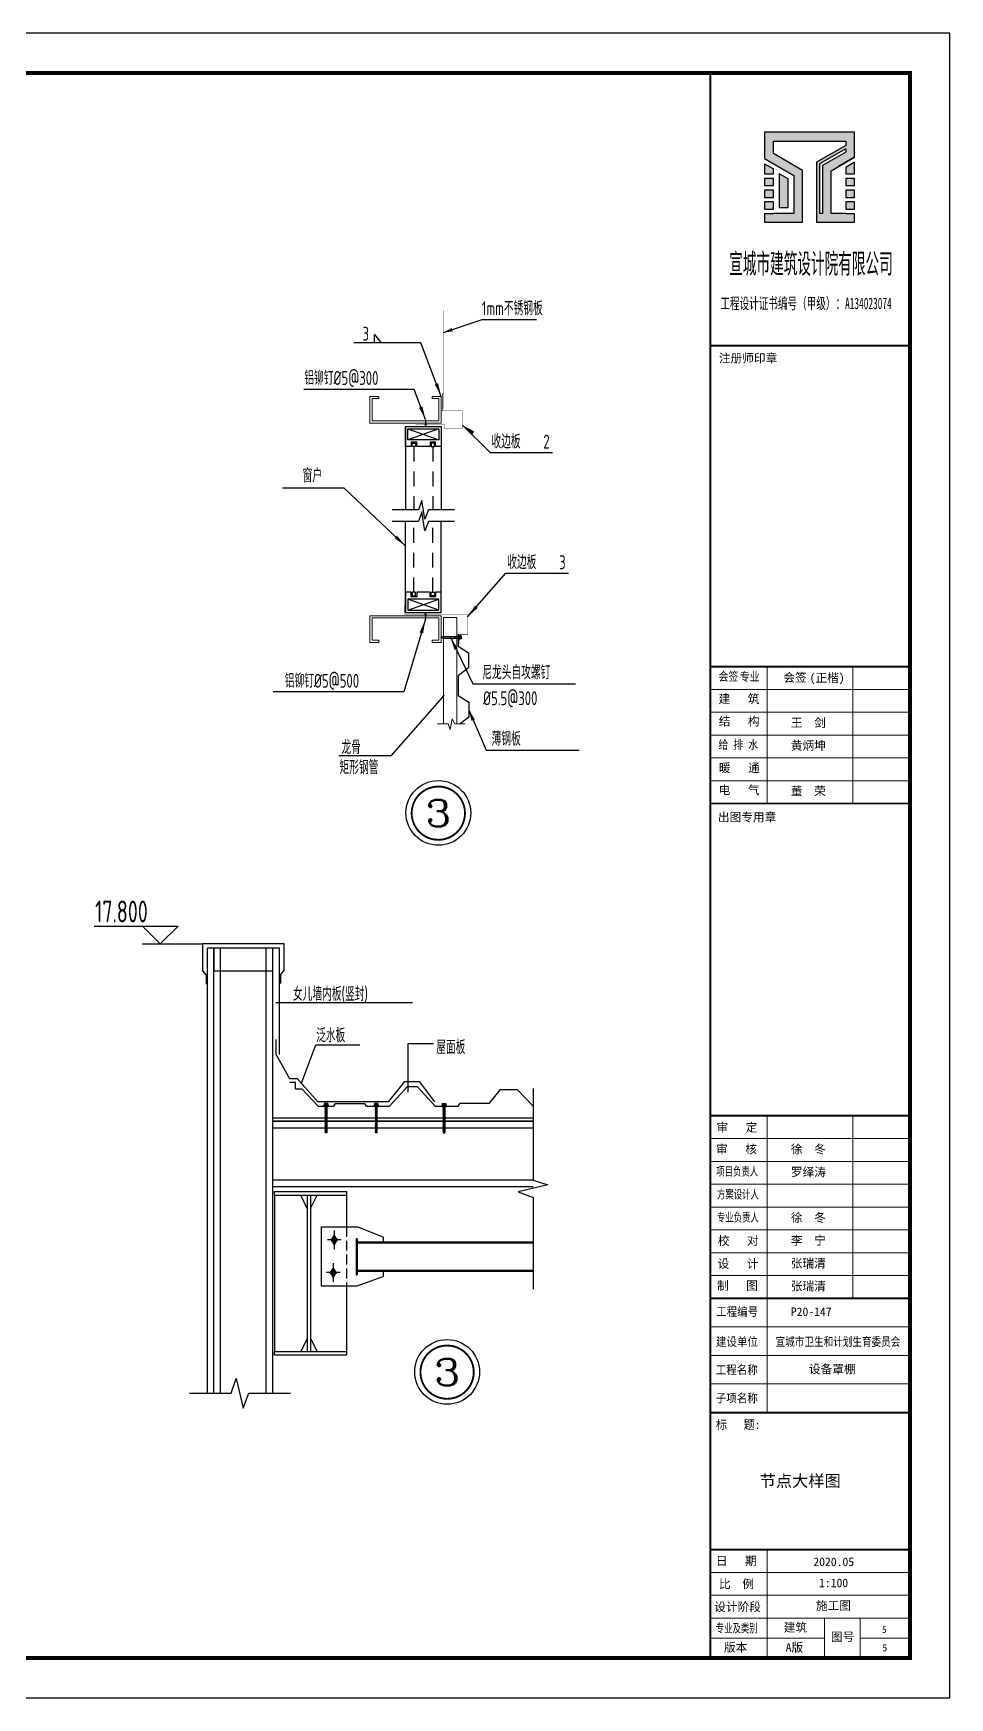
# Model space of a CAD drawing. Extents: x 670693 to 730093, y 227832 to 493926.
# Drawn here: x 706983 to 730093, y 227832 to 269832 of the extents above; entities that cross this region are included whole.
import ezdxf
from ezdxf.enums import TextEntityAlignment as Align

# ---------------------------------------------------------------- set-up
doc = ezdxf.new("R2010")
doc.units = 0
doc.header["$LTSCALE"] = 1000
doc.linetypes.add('DASH', pattern=[0.35, 0.25, -0.1])
doc.linetypes.add('x2', pattern=[1.25, 0.75, -0.5])
doc.layers.get('0').update_dxf_attribs({"linetype": 'CONTINUOUS'})
for name, color, linetype in [('BZ_标准图框', 7, 'CONTINUOUS'), ('E_LINE', 7, 'CONTINUOUS'), ('GZ', 50, 'CONTINUOUS'), ('PUB_DIM', 3, 'CONTINUOUS'), ('PUB_TEXT', 7, 'CONTINUOUS'), ('PUB_TITLE', 4, 'CONTINUOUS'), ('TK(图框线)', 45, 'CONTINUOUS'), ('WMB', 115, 'CONTINUOUS'), ('YCX', 90, 'CONTINUOUS'), ('柱', 2, 'CONTINUOUS'), ('粗实线', 2, 'CONTINUOUS')]:
    doc.layers.add(name, color=color, linetype=linetype)
doc.layers.add('檩条', color=30, linetype='CONTINUOUS', lineweight=5)
doc.styles.add('-宋体', font='', dxfattribs={"width": 0.8})
doc.styles.add('C', font='tssdeng.shx', dxfattribs={"height": 3, "bigfont": 'tssdchn.shx'})
doc.styles.add('COMP', font='complex', dxfattribs={"bigfont": 'hztxt'})
doc.styles.add('HT', font='simhei.ttf')
doc.styles.add('TSSD_Axis', font='Complex.shx', dxfattribs={"width": 0.7, "bigfont": 'hztxt.shx'})
doc.styles.add('TSSD_Rein', font='Tssdeng.shx', dxfattribs={"width": 0.7, "bigfont": 'hztxt.shx'})
doc.styles.get('-宋体').set_extended_font_data('SimSun')

# ---------------------------------------------------------------- blocks, each defined once
blk = doc.blocks.new('MD')
at = {"linetype": 'Continuous', "ltscale": 20}
blk.add_hatch(color=256, dxfattribs=at).paths.add_polyline_path([(8.6, -7.8), (8.6, -2.6), (-13.3, -4.2), (-13.2, 4.1), (8.6, 2.4), (8.6, 7.6, -0.696305)])
blk = doc.blocks.new('$五金$00000002')
at = {"layer": 'E_LINE'}
blk.add_blockref('MD', (-0.4, 0.1, 0), dxfattribs=at)
blk = doc.blocks.new('*X120')
at = {"color": 0}
for p, q in [((903710.7, -307545.5), (903713.7, -307542.6)), ((903710.7, -307554.3), (903716.7, -307548.3)), ((903710.7, -307563.2), (903716.7, -307557.2)), ((903710.7, -307572), (903716.7, -307566)), ((903710.7, -307580.9), (903716.7, -307574.9)), ((903710.7, -307589.7), (903716.7, -307583.7)), ((903710.7, -307598.5), (903716.7, -307592.5)), ((903712.2, -307606), (903716.1, -307602))]:
    blk.add_line(p, q, dxfattribs=at)
blk = doc.blocks.new('AUDIT_I_040821143925-1')
at = {"linetype": 'Continuous', "ltscale": 20, "xscale": -0.899999999919668, "yscale": 0.8999999999068677, "zscale": 0.9, "rotation": 269.9996944201824}
blk.add_blockref('*X120', (276843.2, -813343.8), dxfattribs=at)
blk = doc.blocks.new('GD')
at = {"linetype": 'Continuous', "ltscale": 20}
for p, q in [((0, 1.3), (15, 3.6)), ((0, -1.3), (0, 1.3)), ((15, 3.6), (137.5, 3.6)), ((108.1, -3.6), (108.1, 3.6)), ((137.5, -9.7), (137.5, 9.7)), ((137.5, 9.7), (140.8, 9.7)), ((140.8, -9.7), (140.8, 9.7)), ((148.5, 7.5), (140.8, 7.5)), ((148.5, 3.4), (140.8, 3.4)), ((150, -5.5), (150, 5.4)), ((0, -1.3), (15, -3.6)), ((15, -3.6), (137.5, -3.6)), ((137.5, -9.7), (140.8, -9.7)), ((148.5, -3.4), (140.8, -3.4)), ((148.5, -7.5), (140.8, -7.5))]:
    blk.add_line(p, q, dxfattribs=at)
blk.add_ellipse((148.5, 5.4), major_axis=(0, 2.08), ratio=0.698493, start_param=3.141597, end_param=6.28319, dxfattribs=at)
at = {"linetype": 'Continuous', "ltscale": 20, "extrusion": (0, 0, -1)}
for centre, major_axis, ratio, start_param, end_param in [((148.5, 0), (0, 3.37), 0.429967, -0.000017, 3.141602), ((148.5, -5.5), (0, 2.08), 0.698493, -0.000005, 3.141588)]:
    blk.add_ellipse(centre, major_axis=major_axis, ratio=ratio, start_param=start_param, end_param=end_param, dxfattribs=at)
at = {"layer": 'PUB_TEXT', "xscale": 1.825602383585646, "yscale": 1.341960000107064, "zscale": 1.34196}
blk.add_blockref('AUDIT_I_040821143925-1', (0, 0), dxfattribs=at)
blk = doc.blocks.new('_INDEX1')
at = {"const_width": 0.035}
blk.add_lwpolyline([(-0.5, 0, 1), (0.5, 0, 1)], format="xyb", close=True, dxfattribs=at)
at = {"style": 'COMP', "width": 2.333333}
blk.add_attdef('1', text='', height=0.5, dxfattribs=at).set_placement((-0.25, -0.25), (0.25, -0.25), align=Align.FIT)
blk = doc.blocks.new('23wca1')
h = blk.add_hatch(color=1)
h.paths.add_polyline_path([(1517, 32430), (-752, 32430), (-752, 31764), (-15, 31338), (-15, 30383), (-531, 30383), (-752, 30383), (-752, 30162), (206, 30162), (206, 31466), (-531, 31891), (-531, 32209), (1295, 32209), (1295, 32099), (558, 31673), (558, 30162), (1517, 30162), (1517, 30383), (1295, 30383), (927, 30383), (927, 31460), (1517, 31801)])
h.paths.add_polyline_path([(1295, 31928), (706, 31588), (706, 30383), (632, 30383), (632, 31630), (1295, 32013)], flags=16)
h = blk.add_hatch(color=1)
h.paths.add_polyline_path([(1517, 31673), (1295, 31545), (1295, 31378), (1517, 31378)])
h.paths.add_polyline_path([(1295, 31267), (1295, 31083), (1517, 31083), (1517, 31267)])
h.paths.add_polyline_path([(1295, 30973), (1295, 30788), (1517, 30788), (1517, 30973)])
h.paths.add_polyline_path([(1517, 30493), (1517, 30678), (1295, 30678), (1295, 30493)])
h.paths.add_polyline_path([(-162, 31253), (-384, 31381), (-384, 30530), (-162, 30530)])
h.paths.add_polyline_path([(-752, 31636), (-752, 31378), (-531, 31378), (-531, 31508)])
h.paths.add_polyline_path([(-752, 31267), (-752, 31083), (-531, 31083), (-531, 31267)])
h.paths.add_polyline_path([(-531, 30788), (-531, 30973), (-752, 30973), (-752, 30788)])
h.paths.add_polyline_path([(-531, 30678), (-752, 30678), (-752, 30493), (-531, 30493)])
for points in [[(927, 30383), (927, 31460), (1517, 31801), (1517, 32430), (-752, 32430), (-752, 31764), (-15, 31338), (-15, 30383), (-531, 30383)], [(-752, 30383), (-752, 30162), (206, 30162), (206, 31466), (-531, 31891), (-531, 32209), (1295, 32209), (1295, 32099), (558, 31673), (558, 30162), (1517, 30162), (1517, 30383)], [(1295, 32013), (632, 31630), (632, 30383)], [(1295, 31928), (706, 31588), (706, 30383)], [(1295, 32013), (1295, 31928)], [(-752, 31636), (-752, 31378), (-531, 31378), (-531, 31508)], [(-752, 31636), (-531, 31508)], [(1517, 31801), (1106, 31564)], [(1295, 31545), (1295, 31378), (1517, 31378), (1517, 31673)], [(1517, 31673), (1295, 31545)], [(-752, 30383), (-531, 30383)], [(706, 30383), (632, 30383)], [(1295, 30383), (927, 30383)], [(1295, 30383), (1517, 30383)]]:
    blk.add_lwpolyline(points)
for points in [[(-752, 31267), (-752, 31083), (-531, 31083), (-531, 31267)], [(-162, 31253), (-384, 31381), (-384, 30530), (-162, 30530)], [(1295, 31267), (1295, 31083), (1517, 31083), (1517, 31267)], [(-752, 30973), (-752, 30788), (-531, 30788), (-531, 30973)], [(-752, 30678), (-752, 30493), (-531, 30493), (-531, 30678)], [(1295, 30973), (1295, 30788), (1517, 30788), (1517, 30973)], [(1295, 30678), (1295, 30493), (1517, 30493), (1517, 30678)]]:
    blk.add_lwpolyline(points, close=True)
at = {"layer": 'BZ_标准图框'}
for points, const_width in [([(-2126, -6072), (-2126, 33928)], 50.4), ([(-2126, 27044), (2914, 27044)], 50.4), ([(-2126, 18948), (2914, 18948)], 50.4), ([(-686, 18948), (-686, 15492)], 25.2), ([(1474, 18948), (1474, 15492)], 25.2), ([(2914, 18372), (-2126, 18372)], 25.2), ([(2914, 17796), (-2126, 17796)], 25.2), ([(2914, 17220), (-2126, 17220)], 25.2), ([(2914, 16644), (-2126, 16644)], 25.2), ([(2914, 16068), (-2126, 16068)], 25.2), ([(2914, 15492), (-2126, 15492)], 36), ([(-2126, 7612), (2914, 7612)], 50.4), ([(-686, 124), (-686, 7612)], 25.2), ([(1474, 3003), (1474, 7612)], 25.2), ([(-2126, 7036), (2914, 7036)], 25.2), ([(-2126, 6460), (2914, 6460)], 25.2), ([(-2126, 5884), (2914, 5884)], 25.2), ([(-2126, 5308), (2914, 5308)], 25.2), ([(-2126, 4732), (2914, 4732)], 25.2), ([(-2126, 4156), (2914, 4156)], 25.2), ([(-2126, 3580), (2914, 3580)], 25.2), ([(-2126, 3580), (2914, 3580)], 25.2), ([(-2126, 3004), (2914, 3004)], 50.4), ([(-2126, 2284), (2914, 2284)], 25.2), ([(-2126, 1564), (2914, 1564)], 25.2), ([(-2126, 844), (2914, 844)], 25.2), ([(-2126, 124), (2914, 124)], 50.4), ([(-2126, -3336), (2914, -3336)], 50.4), ([(-686, -5064), (-686, -3336)], 25.2), ([(-2126, -3912), (2914, -3912)], 25.2), ([(-2126, -4488), (2914, -4488)], 25.2), ([(-2126, -5064), (2914, -5064)], 25.2), ([(-2126, -5064), (2914, -5064)], 25.2), ([(-686, -6072), (-686, -5064)], 25.2), ([(754, -6072), (754, -5064)], 25.2), ([(1654, -6072), (1654, -5064)], 25.2), ([(-2126, -5568), (754, -5568)], 25.2), ([(1654, -5568), (2914, -5568)], 25.2)]:
    blk.add_lwpolyline(points, dxfattribs=dict(at, const_width=const_width))
at = {"layer": 'BZ_标准图框', "style": 'HT', "width": 0.5}
blk.add_text('宣城市建筑设计院有限公司', height=504, dxfattribs=at).set_placement((416, 28867), align=Align.CENTER)
at = {"layer": 'BZ_标准图框', "style": 'HT'}
for s, height, width, p in [('工程设计证书编号（甲级）：A134023074', 288, 0.6, (-1869, 27969)), ('会签', 216, 0.85, (-1914, 18591)), ('专业', 216, 0.85, (-1380, 18585)), ('给 排 水', 216, 0.85, (-1918, 16870)), ('项目负责人', 216, 0.7, (-1975, 6100)), ('方案设计人', 216, 0.7, (-1956, 5522)), ('专业负责人', 216, 0.7, (-1957, 4941)), ('工程编号', 216, 0.9, (-1976, 2561)), ('建设单位', 216, 0.9, (-1981, 1802)), ('工程名称', 216, 0.9, (-1986, 1092)), ('子项名称', 216, 0.9, (-1986, 379)), ('标   题:', 216, 0.95, (-1981, -291)), ('专业及类别', 216, 0.7, (-1987, -5426))]:
    blk.add_text(s, height=height, dxfattribs=dict(at, width=width)).set_placement(p)
for s, p in [('注册师印章', (-1907, 26620)), ('会签', (-281, 18563)), ('(正楷)', (382, 18556)), ('建   筑', (-1914, 18024)), ('结   构', (-1911, 17458)), ('暖   通', (-1905, 16282)), ('电   气', (-1912, 15724)), ('出图专用章', (-1931, 15037)), ('审   定', (-1967, 7210)), ('审   核', (-1976, 6659)), ('校   对', (-1934, 4349)), ('设   计', (-1938, 3771)), ('制   图', (-1954, 3218)), ('日   期', (-1984, -3728)), ('比  例', (-1903, -4311)), ('设计阶段', (-2024, -4889)), ('图号', (920, -5644)), ('版本 ', (-1778, -5911))]:
    blk.add_text(s, height=216, dxfattribs=at).set_placement(p)
at = {"layer": 'TK(图框线)', "style": 'HT'}
for s, p in [('王  剑', (-92, 17421)), ('黄炳坤', (-92, 16845)), ('董  荣', (-92, 15693)), ('徐  冬', (-92, 6661)), ('罗绎涛', (-92, 6085)), ('徐  冬', (-92, 4933)), ('李  宁', (-92, 4357)), ('张瑞清', (-92, 3781)), ('张瑞清', (-92, 3205)), ('P20-147', (-92, 2560)), ('设备罩棚', (363, 1110)), ('2020.05', (475, -3751)), ('1:100', (619, -4283)), ('施工图', (541, -4857)), ('A版', (-222, -5912))]:
    blk.add_text(s, height=216, dxfattribs=at).set_placement(p)
at = {"layer": 'TK(图框线)', "style": 'HT', "width": 0.8}
blk.add_text('宣城市卫生和计划生育委员会', height=216, dxfattribs=at).set_placement((-476, 1803))
at = {"layer": 'TK(图框线)', "style": '-宋体'}
blk.add_text('5', height=180, dxfattribs=at).set_placement((2278, -5902), align=Align.CENTER)

msp = doc.modelspace()

# ---------------------------------------------------------------- linework, layer by layer
at = {"color": 4, "ltscale": 30}
for p, q in [((711250.9, 246852.4, -1319999985745.1), (711250.9, 246178, -1319999985745.1)), ((713310, 246852.4, -1319999985745.1), (711250.9, 246852.4, -1319999985745.1)), ((713310, 246196.2, -1319999985745.1), (713310, 246852.4, -1319999985745.1)), ((711250.9, 246178, -1319999985745.1), (711340.9, 246065.5, -1319999985745.1)), ((713310, 246196.2, -1319999985745.1), (713220, 246083.7, -1319999985745.1)), ((711340.9, 246065.5, -1319999985745.1), (711340.9, 245840.5, -1319999985745.1)), ((713220, 246083.7, -1319999985745.1), (713220, 245858.7, -1319999985745.1)), ((713109.7, 244050.7, -1319999985745.1), (713109.7, 244442.7, -1319999985745.1)), ((713109.7, 244050.7, -1319999985745.1), (713440.3, 243459.1, -1319999985745.1)), ((713440.3, 243459.1, -1319999985745.1), (713634, 243459.1, -1319999985745.1)), ((713634, 243459.1, -1319999985745.1), (714148.5, 242875.6, -1319999985745.1)), ((715945.8, 242875.6, -1319999985745.1), (716351.1, 243383, -2639999985745.1)), ((716351.1, 243383, -2639999985745.1), (716712.4, 243383, -2639999985745.1)), ((716712.4, 243383, -2639999985745.1), (717102.3, 242872, -2639999985745.1)), ((714148.5, 242875.6, -1319999985745.1), (715945.8, 242875.6, -1319999985745.1))]:
    msp.add_line(p, q, dxfattribs=at)
at = {"color": 3, "ltscale": 30}
for p, q in [((711372.5, 235514, 14254.9), (711372.5, 246748.9, -1319999985745.1)), ((713187.5, 246748.9, -1319999985745.1), (711537.5, 246748.9, -1319999985745.1)), ((711702.5, 246748.9, -1319999985745.1), (711537.5, 246748.9, -1319999985745.1)), ((711537.5, 246748.9, -1319999985745.1), (711537.5, 246171.4, -1319999985745.1)), ((713022.5, 246748.9, -1319999985745.1), (712857.5, 246748.9, -1319999985745.1)), ((713022.5, 246171.4, -1319999985745.1), (713022.5, 246748.9, -1319999985745.1)), ((713187.5, 244065.7, -1319999985745.1), (713187.5, 246748.9, -1319999985745.1)), ((711537.5, 246171.4, -1319999985745.1), (713022.5, 246171.4, -1319999985745.1)), ((716548.5, 245362.5, -1319999985745.1), (713100.5, 245362.5, -1319999985745.1)), ((713742.3, 243336.3, -1319999985745.1), (714107.3, 244304.2, -2639999985745.1)), ((714107.3, 244304.2, -2639999985745.1), (715218.8, 244304.2, -2639999985745.1)), ((716430.5, 244336.3, -1319999985745.1), (716430.5, 243112.9, -1319999985745.1)), ((717076.3, 244336.3, -1319999985745.1), (716430.5, 244336.3, -1319999985745.1))]:
    msp.add_line(p, q, dxfattribs=at)
at = {"color": 1, "linetype": 'Continuous'}
for p, q in [((714436.6, 242771.4, -1319999985745.1), (714296.3, 242771.4, -1319999985745.1)), ((714296.3, 242771.4, -1319999985745.1), (714296.3, 242759.1, -1319999985745.1)), ((714411.8, 242825.1, -1319999985745.1), (714321.1, 242825.1, -1319999985745.1)), ((714321.1, 242825.1, -1319999985745.1), (714321.1, 242771.4, -1319999985745.1)), ((714411.8, 242783.8, -1319999985745.1), (714321.1, 242783.8, -1319999985745.1)), ((714329.3, 242825.1, -1319999985745.1), (714329.3, 242783.8, -1319999985745.1)), ((714345.8, 242825.1, -1319999985745.1), (714345.8, 242783.8, -1319999985745.1)), ((714362.3, 242825.1, -1319999985745.1), (714362.3, 242783.8, -1319999985745.1)), ((714378.8, 242825.1, -1319999985745.1), (714378.8, 242783.8, -1319999985745.1)), ((714395.3, 242825.1, -1319999985745.1), (714395.3, 242783.8, -1319999985745.1)), ((714407.7, 242825.1, -1319999985745.1), (714407.7, 242783.8, -1319999985745.1)), ((714411.8, 242825.1, -1319999985745.1), (714411.8, 242771.4, -1319999985745.1)), ((714436.6, 242771.4, -1319999985745.1), (714436.6, 242759.1, -1319999985745.1)), ((715699.3, 242771.4, -1319999985745.1), (715559.1, 242771.4, -1319999985745.1)), ((715559.1, 242771.4, -1319999985745.1), (715559.1, 242759.1, -1319999985745.1)), ((715674.6, 242825.1, -1319999985745.1), (715583.8, 242825.1, -1319999985745.1)), ((715583.8, 242825.1, -1319999985745.1), (715583.8, 242771.4, -1319999985745.1)), ((715674.6, 242783.8, -1319999985745.1), (715583.8, 242783.8, -1319999985745.1)), ((715592.1, 242825.1, -1319999985745.1), (715592.1, 242783.8, -1319999985745.1)), ((715608.6, 242825.1, -1319999985745.1), (715608.6, 242783.8, -1319999985745.1)), ((715625.1, 242825.1, -1319999985745.1), (715625.1, 242783.8, -1319999985745.1)), ((715641.6, 242825.1, -1319999985745.1), (715641.6, 242783.8, -1319999985745.1)), ((715658.1, 242825.1, -1319999985745.1), (715658.1, 242783.8, -1319999985745.1)), ((715670.4, 242825.1, -1319999985745.1), (715670.4, 242783.8, -1319999985745.1)), ((715674.6, 242825.1, -1319999985745.1), (715674.6, 242771.4, -1319999985745.1)), ((715699.3, 242771.4, -1319999985745.1), (715699.3, 242759.1, -1319999985745.1)), ((717272.8, 242771.4, -1319999985745.1), (717272.8, 242759.1, -1319999985745.1)), ((717272.8, 242771.4, -1319999985745.1), (717413, 242771.4, -1319999985745.1)), ((717297.5, 242825.1, -1319999985745.1), (717388.3, 242825.1, -1319999985745.1)), ((717297.5, 242825.1, -1319999985745.1), (717297.5, 242771.4, -1319999985745.1)), ((717297.5, 242783.8, -1319999985745.1), (717388.3, 242783.8, -1319999985745.1)), ((717301.6, 242825.1, -1319999985745.1), (717301.6, 242783.8, -1319999985745.1)), ((717314, 242825.1, -1319999985745.1), (717314, 242783.8, -1319999985745.1)), ((717330.5, 242825.1, -1319999985745.1), (717330.5, 242783.8, -1319999985745.1)), ((717347, 242825.1, -1319999985745.1), (717347, 242783.8, -1319999985745.1)), ((717363.5, 242825.1, -1319999985745.1), (717363.5, 242783.8, -1319999985745.1)), ((717380, 242825.1, -1319999985745.1), (717380, 242783.8, -1319999985745.1)), ((717388.3, 242825.1, -1319999985745.1), (717388.3, 242771.4, -1319999985745.1)), ((717413, 242771.4, -1319999985745.1), (717413, 242759.1, -1319999985745.1)), ((714436.6, 242759.1, -1319999985745.1), (714296.3, 242759.1, -1319999985745.1)), ((714315, 242746.7, -1319999985745.1), (714315, 242759.1, -1319999985745.1)), ((714417.2, 242746.7, -1319999985745.1), (714315, 242746.7, -1319999985745.1)), ((714345.8, 242746.7, -1319999985745.1), (714345.8, 242098.8, -1319999985745.1)), ((714387.1, 242690.2, -1319999985745.1), (714345.8, 242744.3, -1319999985745.1)), ((714387.1, 242663.1, -1319999985745.1), (714345.8, 242717, -1319999985745.1)), ((714387.1, 242656.3, -1319999985745.1), (714345.8, 242710.2, -1319999985745.1)), ((714387.1, 242629.1, -1319999985745.1), (714345.8, 242683.1, -1319999985745.1)), ((714387.1, 242622.3, -1319999985745.1), (714345.8, 242676.3, -1319999985745.1)), ((714387.1, 242584, -1319999985745.1), (714345.8, 242638, -1319999985745.1)), ((714387.1, 242577.3, -1319999985745.1), (714345.8, 242631.2, -1319999985745.1)), ((714387.1, 242541.8, -1319999985745.1), (714345.8, 242595.8, -1319999985745.1)), ((714387.1, 242535, -1319999985745.1), (714345.8, 242589, -1319999985745.1)), ((714387.1, 242495.1, -1319999985745.1), (714345.8, 242549.1, -1319999985745.1)), ((714387.1, 242488.3, -1319999985745.1), (714345.8, 242542.3, -1319999985745.1)), ((714387.1, 242442.3, 14254.9), (714345.8, 242496.3, 14254.9)), ((714387.1, 242435.6, 14254.9), (714345.8, 242489.5, 14254.9)), ((714387.1, 242387.7, -1319999985745.1), (714345.8, 242441.7, -1319999985745.1)), ((714387.1, 242380.9, -1319999985745.1), (714345.8, 242434.9, -1319999985745.1)), ((714387.1, 242334.8, -1319999985745.1), (714345.8, 242388.8, -1319999985745.1)), ((714387.1, 242328.1, -1319999985745.1), (714345.8, 242382, -1319999985745.1)), ((714387.1, 242697, -1319999985745.1), (714349, 242746.8, -1319999985745.1)), ((714387.1, 242724.2, -1319999985745.1), (714369.9, 242746.7, -1319999985745.1)), ((714387.1, 242731, -1319999985745.1), (714375.1, 242746.7, -1319999985745.1)), ((714387.1, 242746.7, -1319999985745.1), (714387.1, 242098.8, -1319999985745.1)), ((714417.2, 242746.7, -1319999985745.1), (714417.2, 242759.1, -1319999985745.1)), ((715699.3, 242759.1, -1319999985745.1), (715559.1, 242759.1, -1319999985745.1)), ((715577.7, 242746.7, -1319999985745.1), (715577.7, 242759.1, -1319999985745.1)), ((715679.9, 242746.7, -1319999985745.1), (715577.7, 242746.7, -1319999985745.1)), ((715649.8, 242690.2, -1319999985745.1), (715608.5, 242744.3, -1319999985745.1)), ((715608.6, 242746.7, -1319999985745.1), (715608.6, 242098.8, -1319999985745.1)), ((715649.8, 242663.1, -1319999985745.1), (715608.6, 242717, -1319999985745.1)), ((715649.8, 242656.3, -1319999985745.1), (715608.6, 242710.2, -1319999985745.1)), ((715649.8, 242629.1, -1319999985745.1), (715608.6, 242683.1, -1319999985745.1)), ((715649.8, 242622.3, -1319999985745.1), (715608.6, 242676.3, -1319999985745.1)), ((715649.8, 242584, -1319999985745.1), (715608.6, 242638, -1319999985745.1)), ((715649.8, 242577.3, -1319999985745.1), (715608.6, 242631.2, -1319999985745.1)), ((715649.8, 242541.8, -1319999985745.1), (715608.6, 242595.8, -1319999985745.1)), ((715649.8, 242535, -1319999985745.1), (715608.6, 242589, -1319999985745.1)), ((715649.8, 242495.1, -1319999985745.1), (715608.6, 242549.1, -1319999985745.1)), ((715649.8, 242488.3, -1319999985745.1), (715608.6, 242542.3, -1319999985745.1)), ((715649.8, 242442.3, 14254.9), (715608.6, 242496.3, 14254.9)), ((715649.8, 242435.6, 14254.9), (715608.6, 242489.5, 14254.9)), ((715649.8, 242387.7, -1319999985745.1), (715608.6, 242441.7, -1319999985745.1)), ((715649.8, 242380.9, -1319999985745.1), (715608.6, 242434.9, -1319999985745.1)), ((715649.8, 242334.8, -1319999985745.1), (715608.6, 242388.8, -1319999985745.1)), ((715649.8, 242328.1, -1319999985745.1), (715608.6, 242382, -1319999985745.1)), ((715649.8, 242697, -1319999985745.1), (715611.8, 242746.8, -1319999985745.1)), ((715649.8, 242724.2, -1319999985745.1), (715632.6, 242746.7, -1319999985745.1)), ((715649.8, 242731, -1319999985745.1), (715637.8, 242746.7, -1319999985745.1)), ((715649.8, 242746.7, -1319999985745.1), (715649.8, 242098.8, -1319999985745.1)), ((715679.9, 242746.7, -1319999985745.1), (715679.9, 242759.1, -1319999985745.1)), ((717272.8, 242759.1, -1319999985745.1), (717413, 242759.1, -1319999985745.1)), ((717292.2, 242746.7, -1319999985745.1), (717292.2, 242759.1, -1319999985745.1)), ((717292.2, 242746.7, -1319999985745.1), (717394.4, 242746.7, -1319999985745.1)), ((717322.3, 242697, -1319999985745.1), (717360.3, 242746.8, -1319999985745.1)), ((717322.3, 242746.7, -1319999985745.1), (717322.3, 242098.8, -1319999985745.1)), ((717322.3, 242724.2, -1319999985745.1), (717339.5, 242746.7, -1319999985745.1)), ((717322.3, 242731, -1319999985745.1), (717334.3, 242746.7, -1319999985745.1)), ((717322.3, 242690.2, -1319999985745.1), (717363.6, 242744.3, -1319999985745.1)), ((717322.3, 242663.1, -1319999985745.1), (717363.5, 242717, -1319999985745.1)), ((717322.3, 242656.3, -1319999985745.1), (717363.5, 242710.2, -1319999985745.1)), ((717322.3, 242629.1, -1319999985745.1), (717363.5, 242683.1, -1319999985745.1)), ((717322.3, 242622.3, -1319999985745.1), (717363.5, 242676.3, -1319999985745.1)), ((717322.3, 242584, -1319999985745.1), (717363.5, 242638, -1319999985745.1)), ((717322.3, 242577.3, -1319999985745.1), (717363.5, 242631.2, -1319999985745.1)), ((717322.3, 242541.8, -1319999985745.1), (717363.5, 242595.8, -1319999985745.1)), ((717322.3, 242535, -1319999985745.1), (717363.5, 242589, -1319999985745.1)), ((717322.3, 242495.1, -1319999985745.1), (717363.5, 242549.1, -1319999985745.1)), ((717322.3, 242488.3, -1319999985745.1), (717363.5, 242542.3, -1319999985745.1)), ((717322.3, 242442.3, 14254.9), (717363.5, 242496.3, 14254.9)), ((717322.3, 242435.6, 14254.9), (717363.5, 242489.5, 14254.9)), ((717322.3, 242387.7, -1319999985745.1), (717363.5, 242441.7, -1319999985745.1)), ((717322.3, 242380.9, -1319999985745.1), (717363.5, 242434.9, -1319999985745.1)), ((717322.3, 242334.8, -1319999985745.1), (717363.5, 242388.8, -1319999985745.1)), ((717322.3, 242328.1, -1319999985745.1), (717363.5, 242382, -1319999985745.1)), ((717363.5, 242746.7, -1319999985745.1), (717363.5, 242098.8, -1319999985745.1)), ((717394.4, 242746.7, -1319999985745.1), (717394.4, 242759.1, -1319999985745.1)), ((714387.1, 242284.9, -1319999985745.1), (714345.8, 242338.9, -1319999985745.1)), ((714387.1, 242278.1, -1319999985745.1), (714345.8, 242332.1, -1319999985745.1)), ((714387.1, 242236.8, -1319999985745.1), (714345.8, 242290.8, -1319999985745.1)), ((714387.1, 242230.1, -1319999985745.1), (714345.8, 242284, -1319999985745.1)), ((714387.1, 242197.3, 14254.9), (714345.8, 242251.3, 14254.9)), ((714387.1, 242190.5, 14254.9), (714345.8, 242244.5, 14254.9)), ((714387.1, 242149.9, -1319999985745.1), (714345.8, 242203.9, -1319999985745.1)), ((714387.1, 242143.1, -1319999985745.1), (714345.8, 242197.1, -1319999985745.1)), ((714387.1, 242107.1, -1319999985745.1), (714345.8, 242161.1, -1319999985745.1)), ((714387.1, 242100.3, -1319999985745.1), (714345.8, 242154.3, -1319999985745.1)), ((714378.5, 242084.3, -1319999985745.1), (714345.8, 242127.1, -1319999985745.1)), ((714374.5, 242082.7, -1319999985745.1), (714345.8, 242120.3, -1319999985745.1)), ((714370.6, 242082.3, -1319999985745.1), (714362.3, 242082.3, -1319999985745.1)), ((715649.8, 242284.9, -1319999985745.1), (715608.6, 242338.9, -1319999985745.1)), ((715649.8, 242278.1, -1319999985745.1), (715608.6, 242332.1, -1319999985745.1)), ((715649.8, 242236.8, -1319999985745.1), (715608.6, 242290.8, -1319999985745.1)), ((715649.8, 242230.1, -1319999985745.1), (715608.6, 242284, -1319999985745.1)), ((715649.8, 242197.3, 14254.9), (715608.6, 242251.3, 14254.9)), ((715649.8, 242190.5, 14254.9), (715608.6, 242244.5, 14254.9)), ((715649.8, 242149.9, -1319999985745.1), (715608.6, 242203.9, -1319999985745.1)), ((715649.8, 242143.1, -1319999985745.1), (715608.6, 242197.1, -1319999985745.1)), ((715649.8, 242107.1, -1319999985745.1), (715608.6, 242161.1, -1319999985745.1)), ((715649.8, 242100.3, -1319999985745.1), (715608.6, 242154.3, -1319999985745.1)), ((715641.3, 242084.3, -1319999985745.1), (715608.6, 242127.1, -1319999985745.1)), ((715637.3, 242082.7, -1319999985745.1), (715608.6, 242120.3, -1319999985745.1)), ((715633.3, 242082.3, -1319999985745.1), (715625.1, 242082.3, -1319999985745.1)), ((717322.3, 242284.9, -1319999985745.1), (717363.5, 242338.9, -1319999985745.1)), ((717322.3, 242278.1, -1319999985745.1), (717363.5, 242332.1, -1319999985745.1)), ((717322.3, 242236.8, -1319999985745.1), (717363.5, 242290.8, -1319999985745.1)), ((717322.3, 242230.1, -1319999985745.1), (717363.5, 242284, -1319999985745.1)), ((717322.3, 242197.3, 14254.9), (717363.5, 242251.3, 14254.9)), ((717322.3, 242190.5, 14254.9), (717363.5, 242244.5, 14254.9)), ((717322.3, 242149.9, -1319999985745.1), (717363.5, 242203.9, -1319999985745.1)), ((717322.3, 242143.1, -1319999985745.1), (717363.5, 242197.1, -1319999985745.1)), ((717322.3, 242107.1, -1319999985745.1), (717363.5, 242161.1, -1319999985745.1)), ((717322.3, 242100.3, -1319999985745.1), (717363.5, 242154.3, -1319999985745.1)), ((717330.8, 242084.3, -1319999985745.1), (717363.5, 242127.1, -1319999985745.1)), ((717334.8, 242082.7, -1319999985745.1), (717363.5, 242120.3, -1319999985745.1)), ((717338.8, 242082.3, -1319999985745.1), (717347, 242082.3, -1319999985745.1))]:
    msp.add_line(p, q, dxfattribs=at)
for p, q in [((713022.5, 242461.6, -1319999985745.1), (719584.5, 242461.6, -1319999985745.1)), ((714571.9, 239623, -1319999985745.1), (714571.9, 239143.6, -1319999985745.1)), ((714745.2, 239383.3, -1319999985745.1), (714398.7, 239383.3, -1319999985745.1)), ((714547.8, 238798.3, -1319999985745.1), (714547.8, 238319, -1319999985745.1)), ((714721.1, 238558.6, -1319999985745.1), (714374.6, 238558.6, -1319999985745.1))]:
    msp.add_line(p, q)
at = {"ltscale": 30}
msp.add_line((713022.5, 240731.5, -1319999985745.1), (713022.5, 242461.6, -1319999985745.1), dxfattribs=at)
at = {"linetype": 'DASH'}
msp.add_line((714881.5, 239713.3, -1319999985745.1), (714881.5, 238228.3, -1319999985745.1), dxfattribs=at)
for centre, radius in [((717197.7, 250159.8), 816.6), ((717419.1, 236053.9, -1319999985745.1), 816.8)]:
    msp.add_circle(centre, radius)
at = {"color": 1, "linetype": 'Continuous', "extrusion": (0, 0, -1)}
for centre, start_param, end_param in [((714362.3, 242098.8, -1319999985745.1), 2.3561945, 3.9269908), ((714370.6, 242098.8, -1319999985745.1), 0.7853982, 2.3561945), ((715625.1, 242098.8, -1319999985745.1), 2.3561945, 3.9269908), ((715633.3, 242098.8, -1319999985745.1), 0.7853982, 2.3561945)]:
    msp.add_ellipse(centre, major_axis=(11.7, 11.7), ratio=1, start_param=start_param, end_param=end_param, dxfattribs=at)
at = {"color": 1, "linetype": 'Continuous'}
for centre, start_param, end_param in [((717338.8, 242098.8, -1319999985745.1), 0.7853982, 2.3561945), ((717347, 242098.8, -1319999985745.1), 2.3561945, 3.9269908)]:
    msp.add_ellipse(centre, major_axis=(-11.7, 11.7), ratio=1, start_param=start_param, end_param=end_param, dxfattribs=at)
at = {"linetype": 'Continuous', "ltscale": 50}
msp.add_ellipse((714571.1, 239383.3, -1319999985745.1), major_axis=(-85.7, 0), ratio=0.4699251, dxfattribs=at)
msp.add_ellipse((714547, 238558.6, -1319999985745.1), major_axis=(-85.7, 0), ratio=0.4699251, start_param=1.5707963, end_param=7.8539816, dxfattribs=at)
for points in [[(714662.7, 239383.3, -1319999985745.1), (714571.9, 239226.1, -1319999985745.1), (714571.9, 239540.5, -1319999985745.1), (714481.2, 239383.3, -1319999985745.1)], [(714638.6, 238558.6, -1319999985745.1), (714547.8, 238401.5, -1319999985745.1), (714547.8, 238715.8, -1319999985745.1), (714457.1, 238558.6, -1319999985745.1)]]:
    msp.add_solid(points)
at = {"layer": 'E_LINE', "color": 4}
for p, q in [((716369.9, 259909.3), (716369.9, 257803.8)), ((717269.9, 259909.3), (717269.9, 257803.8)), ((716369.9, 255219.2), (716369.9, 257516.6)), ((717269.9, 255219.2), (717269.9, 257516.6))]:
    msp.add_line(p, q, dxfattribs=at)
at = {"layer": 'E_LINE', "color": 4, "linetype": 'x2', "ltscale": 0.5}
for p, q in [((716580.9, 259403.1), (716580.9, 257803.8)), ((717058.9, 259403.1), (717058.9, 257803.8)), ((716580.9, 255725.4), (716580.9, 257516.6)), ((717058.9, 255725.4), (717058.9, 257516.6))]:
    msp.add_line(p, q, dxfattribs=at)
at = {"layer": 'E_LINE', "color": 4}
for points in [[(716651.2, 259515.6), (716510.6, 259515.6), (716510.6, 259403.1), (716369.9, 259403.1), (716369.9, 259909.3), (717269.9, 259909.3), (717269.9, 259403.1), (717129.2, 259403.1), (717129.2, 259515.6), (716988.6, 259515.6), (716988.6, 259403.1), (716651.2, 259403.1), (716651.2, 259515.6)], [(717213.6, 259853), (716426.2, 259571.8)], [(716426.2, 259853), (717213.6, 259571.8)], [(716651.2, 255612.9), (716510.6, 255612.9), (716510.6, 255725.4), (716369.9, 255725.4), (716369.9, 255219.2), (717269.9, 255219.2), (717269.9, 255725.4), (717129.2, 255725.4), (717129.2, 255612.9), (716988.6, 255612.9), (716988.6, 255725.4), (716651.2, 255725.4), (716651.2, 255612.9)], [(717213.6, 255275.5), (716426.2, 255556.7)], [(716426.2, 255275.5), (717213.6, 255556.7)]]:
    msp.add_lwpolyline(points, dxfattribs=at)
for points in [[(716426.2, 259571.8), (716426.2, 259853), (717213.6, 259853), (717213.6, 259571.8)], [(716538.7, 259487.4), (716623, 259487.4), (716623, 259403.1), (716538.7, 259403.1)], [(717101.1, 259403.1), (717101.1, 259487.4), (717016.8, 259487.4), (717016.8, 259403.1)], [(716426.2, 255556.7), (716426.2, 255275.5), (717213.6, 255275.5), (717213.6, 255556.7)], [(716538.7, 255641), (716623, 255641), (716623, 255725.4), (716538.7, 255725.4)], [(717101.1, 255725.4), (717101.1, 255641), (717016.8, 255641), (717016.8, 255725.4)]]:
    msp.add_lwpolyline(points, close=True, dxfattribs=at)
at = {"layer": 'E_LINE'}
for points in [[(717698.1, 254667.2), (717698.1, 254365.1), (717961.3, 254197.1), (717961.3, 253823.1), (717699.9, 253618.9), (717699.9, 253118.8)], [(717699.9, 253421), (717699.9, 253118.8), (717963.1, 252950.9), (717963.1, 252576.9), (717745.3, 252406.7)]]:
    msp.add_lwpolyline(points, dxfattribs=at)
at = {"layer": 'GZ'}
for p, q in [((713022.5, 246748.9, -1319999985745.1), (711372.5, 246748.9, -1319999985745.1)), ((711537.5, 235514, 14254.9), (711537.5, 246748.9, -1319999985745.1)), ((711537.5, 235514, 14254.9), (711537.5, 246748.9, -1319999985745.1)), ((711702.5, 235514, 14254.9), (711702.5, 246748.9, -1319999985745.1)), ((711702.5, 235514, 14254.9), (711702.5, 246748.9, -1319999985745.1)), ((712857.5, 235514, 14254.9), (712857.5, 246748.9, -1319999985745.1)), ((713022.5, 235514, 14254.9), (713022.5, 246748.9, -1319999985745.1)), ((713022.5, 242381.5, -1319999985745.1), (719584.5, 242381.5, -1319999985745.1)), ((719584.5, 242381.5, -1319999985745.1), (713022.5, 242381.5, -1319999985745.1)), ((713022.5, 242216.5, -1319999985745.1), (719584.5, 242216.5, -1319999985745.1)), ((713022.5, 240896.5, -1319999985745.1), (719584.5, 240896.5, -1319999985745.1)), ((713022.5, 240731.5, -1319999985745.1), (719584.5, 240731.5, -1319999985745.1)), ((713066.5, 240608.4, -1319999985745.1), (714881.5, 240608.4, -1319999985745.1)), ((713066.5, 240509.4, -1319999985745.1), (713066.5, 240608.4, -1319999985745.1)), ((713066.5, 240509.4, -1319999985745.1), (713066.5, 236565.9, -1319999985745.1)), ((713066.5, 240509.4, -1319999985745.1), (713066.5, 238917.2, -1319999985745.1)), ((713066.5, 240509.4, -1319999985745.1), (714881.5, 240509.4, -1319999985745.1)), ((713891.5, 240179.4, -1319999985745.1), (713726.5, 240509.4, -1319999985745.1)), ((713891.5, 240509.4, -1319999985745.1), (713891.5, 236565.9, -1319999985745.1)), ((713974, 240509.4, -1319999985745.1), (713974, 236565.9, -1319999985745.1)), ((713974, 240179.4, -1319999985745.1), (714139, 240509.4, -1319999985745.1)), ((714881.5, 240608.4, -1319999985745.1), (714881.5, 240509.4, -1319999985745.1)), ((714881.5, 240509.4, -1319999985745.1), (714881.5, 239713.3, -1319999985745.1)), ((714881.5, 240509.4, -1319999985745.1), (714881.5, 239713.3, -1319999985745.1)), ((714241.9, 239713.3, -1319999985745.1), (714241.9, 238228.3, -1319999985745.1)), ((714241.9, 239713.3, -1319999985745.1), (715149.4, 239713.3, -1319999985745.1)), ((715124.7, 239412.2, -1319999985745.1), (715124.7, 238504.7, -1319999985745.1)), ((715149.4, 239412.2, -1319999985745.1), (715124.7, 239412.2, -1319999985745.1)), ((715809.4, 239453.4, -1319999985745.1), (715149.4, 239713.3, -1319999985745.1)), ((715149.4, 239412.2, -1319999985745.1), (715149.4, 238504.7, -1319999985745.1)), ((715809.4, 239453.4, -1319999985745.1), (715809.4, 239329.7, -1319999985745.1)), ((719584.5, 239329.7, -1319999985745.1), (715149.4, 239329.7, -1319999985745.1)), ((719584.5, 239300.8, -1319999985745.1), (715149.4, 239300.8, -1319999985745.1)), ((719584.5, 238616.1, -1319999985745.1), (715149.4, 238616.1, -1319999985745.1)), ((719584.5, 238587.2, -1319999985745.1), (715149.4, 238587.2, -1319999985745.1)), ((715809.4, 238587.2, -1319999985745.1), (715809.4, 238463.4, -1319999985745.1)), ((714241.9, 238228.3, -1319999985745.1), (715149.4, 238228.3, -1319999985745.1)), ((714881.5, 238228.3, -1319999985745.1), (714881.5, 236565.9, -1319999985745.1)), ((714881.5, 238145.8, -1319999985745.1), (714881.5, 236565.9, -1319999985745.1)), ((715124.7, 238504.7, -1319999985745.1), (715149.4, 238504.7, -1319999985745.1)), ((715149.4, 238228.3, -1319999985745.1), (715809.4, 238463.4, -1319999985745.1)), ((713891.5, 236895.9, -1319999985745.1), (713726.5, 236565.9, -1319999985745.1)), ((713974, 236895.9, -1319999985745.1), (714139, 236565.9, -1319999985745.1)), ((713066.5, 236565.9, -1319999985745.1), (714881.5, 236565.9, -1319999985745.1)), ((713066.5, 236483.4, -1319999985745.1), (713066.5, 236565.9, -1319999985745.1)), ((713066.5, 236483.4, -1319999985745.1), (714881.5, 236483.4, -1319999985745.1)), ((714881.5, 236565.9, -1319999985745.1), (714881.5, 236483.4, -1319999985745.1))]:
    msp.add_line(p, q, dxfattribs=at)
at = {"layer": 'PUB_DIM'}
for p, q in [((717326.1, 262279.2), (718301.4, 262605.9)), ((718301.4, 262605.9), (719674.2, 262605.9)), ((716757.8, 262019.9), (715063.1, 262019.9)), ((717269.9, 260668.6), (716757.8, 262019.9)), ((716584.4, 260845.9), (713803.8, 260845.9)), ((716872.9, 260084.5), (716584.4, 260845.9)), ((717804.2, 259942), (718500.2, 259250.6)), ((718500.2, 259250.6), (720078.6, 259250.6)), ((714821.4, 258352.7), (713270.2, 258352.7)), ((716369.9, 256892.8), (714821.4, 258352.7)), ((717934.6, 255106.7), (718898.8, 256205.9)), ((718898.8, 256205.9), (720477.3, 256205.9)), ((716872.9, 255044), (716326.3, 253214.2)), ((717502.6, 254590.7), (718066.6, 253417.2)), ((718066.6, 253417.2), (720656.5, 253417.2)), ((716326.3, 253214.2), (713028.2, 253214.2)), ((717346.1, 253133.6), (716011.8, 251605.7)), ((717963.1, 252763.9), (718404.3, 251743.1)), ((714690, 251605.7), (716011.8, 251605.7)), ((718404.3, 251743.1), (720745.6, 251743.1))]:
    msp.add_line(p, q, dxfattribs=at)
for points in [[(717326.1, 262279.2, 0, 90, 0), (717551.1, 262354.6, 0, 0, 0)], [(717269.9, 260668.6, 0, 90, 0), (717150.3, 260984.1, 0, 0, 0)], [(716872.9, 260084.5, 0, 90, 0), (716753.3, 260400, 0, 0, 0)], [(717804.2, 259942, 0, 90, 0), (718079.5, 259746.9, 0, 0, 0)], [(716369.9, 256892.8, 0, 90, 0), (716124.4, 257124.3, 0, 0, 0)], [(717934.6, 255106.7, 0, 90, 0), (718160.1, 255363.7, 0, 0, 0)], [(716872.9, 255044, 0, 90, 0), (716770, 254699.6, 0, 0, 0)], [(717502.6, 254590.7, 0, 90, 0), (717648.8, 254286.5, 0, 0, 0)], [(717963.1, 252763.9, 0, 90, 0), (718075, 252505, 0, 0, 0)]]:
    msp.add_lwpolyline(points, format="xyseb", dxfattribs=at)
msp.add_lwpolyline([(717607.3, 257803.8), (716946.5, 257803.8), (716860.5, 257567.6), (716777.2, 258040.1), (716693.4, 257803.8), (716032.5, 257803.8)], dxfattribs=at)
at = {"layer": 'PUB_DIM', "color": 4}
msp.add_lwpolyline([(717607.3, 257516.6), (716946.5, 257516.6), (716860.5, 257280.3), (716777.2, 257752.8), (716693.4, 257516.6), (716032.5, 257516.6)], dxfattribs=at)
at = {"layer": 'PUB_DIM'}
for points, elevation in [([(719584.5, 243209.1), (719584.5, 242759.1), (719584.5, 240895.1), (719959.5, 240775.1), (719210.5, 240597.6), (719584.5, 240451.1), (719584.5, 238587.2), (719584.5, 238137.2)], -1319999985745.1), ([(710922.5, 235514), (711372.5, 235514), (711975.5, 235514), (712095.5, 235889), (712272.9, 235139.9), (712419.5, 235514), (713022.5, 235514), (713472.5, 235514)], 14254.9)]:
    msp.add_lwpolyline(points, dxfattribs=dict(at, elevation=elevation))
at = {"layer": 'PUB_TEXT'}
for p, q in [((715584.9, 262019.9), (715584.9, 262230.4)), ((715584.9, 262230.4), (715754.4, 262019.9))]:
    msp.add_line(p, q, dxfattribs=at)
at = {"layer": 'PUB_TITLE'}
msp.add_lwpolyline([(670692.5, 227832.2), (730092.5, 227832.2), (730092.5, 269832.2), (670692.5, 269832.2)], close=True, dxfattribs=at)
at = {"layer": 'PUB_TITLE', "const_width": 100}
msp.add_lwpolyline([(673192.5, 228832.2), (729092.5, 228832.2), (729092.5, 268832.2), (673192.5, 268832.2)], close=True, dxfattribs=at)
at = {"layer": 'WMB'}
for p, q in [((713440.7, 243361.3, -1319999985745.1), (713591.4, 243361.3, -1319999985745.1)), ((713591.4, 243196.3, -1319999985745.1), (713591.4, 243361.3, -1319999985745.1)), ((713591.4, 243196.3, -1319999985745.1), (713756.4, 243196.3, -1319999985745.1)), ((713756.4, 243196.3, -1319999985745.1), (714168.9, 242759.1, -1319999985745.1)), ((716416.2, 243254.1, -1319999985745.1), (715962.5, 242759.1, -1319999985745.1)), ((716416.2, 243254.1, -1319999985745.1), (716498.7, 243254.1, -1319999985745.1)), ((716498.7, 243254.1, -1319999985745.1), (716663.7, 243254.1, -1319999985745.1)), ((716663.7, 243254.1, -1319999985745.1), (717117.5, 242759.1, -1319999985745.1)), ((714560, 242759.1, -1319999985745.1), (714601.2, 242825.1, -1319999985745.1)), ((714601.2, 242825.1, -1319999985745.1), (715343.7, 242825.1, -1319999985745.1)), ((715385, 242759.1, -1319999985745.1), (715343.7, 242825.1, -1319999985745.1)), ((717695, 242759.1, -1319999985745.1), (717736.2, 242825.1, -1319999985745.1)), ((718474.2, 242825.1, -1319999985745.1), (717736.2, 242825.1, -1319999985745.1)), ((718752.4, 243179.8, -1319999985745.1), (718474.2, 242825.1, -1319999985745.1)), ((718752.4, 243179.8, -1319999985745.1), (719187.6, 243179.8, -1319999985745.1)), ((719187.6, 243179.8, -1319999985745.1), (719584.5, 242759.1, -1319999985745.1)), ((714168.9, 242759.1, -1319999985745.1), (714560, 242759.1, -1319999985745.1)), ((715385, 242759.1, -1319999985745.1), (715962.5, 242759.1, -1319999985745.1)), ((717117.5, 242759.1, -1319999985745.1), (717695, 242759.1, -1319999985745.1))]:
    msp.add_line(p, q, dxfattribs=at)
at = {"layer": 'YCX'}
for p, q in [((708520.9, 247302.4, -1319999985745.1), (710634.3, 247302.4, -1319999985745.1)), ((710184.3, 246852.4, -1319999985745.1), (709734.3, 247302.4, -1319999985745.1)), ((710634.3, 247302.4, -1319999985745.1), (710184.3, 246852.4, -1319999985745.1)), ((709734.3, 246852.4, -1319999985745.1), (711250.9, 246852.4, -1319999985745.1))]:
    msp.add_line(p, q, dxfattribs=at)
at = {"layer": '柱', "const_width": 10}
for points in [[(717326.1, 260355.8), (717326.1, 262844.1)], [(716623, 259965.5), (717354.2, 259965.5), (717354.2, 259853), (717804.2, 259853), (717804.2, 260303), (717298, 260303), (717298, 260752.9)], [(717732.2, 254431.8), (717732.2, 254656.8), (717934.6, 254656.8), (717934.6, 255163), (717328.7, 255163), (716340.5, 255163), (716340.5, 255387.9)]]:
    msp.add_lwpolyline(points, dxfattribs=at)
at = {"layer": '檩条'}
for points in [[(715526.3, 260049.9), (717213.6, 260049.9), (717213.6, 260612.3), (717044.9, 260612.3), (717044.9, 260668.6), (717269.9, 260668.6), (717269.9, 259993.6), (715470, 259993.6), (715470, 260668.6), (715695, 260668.6), (715695, 260612.3), (715526.3, 260612.3)], [(717269.9, 254459.9), (717269.9, 255134.8), (715470, 255134.8), (715470, 254459.9), (715695, 254459.9), (715695, 254516.2), (715526.3, 254516.2), (715526.3, 255078.6), (717213.6, 255078.6), (717213.6, 254516.2), (717044.9, 254516.2), (717044.9, 254459.9)]]:
    msp.add_lwpolyline(points, close=True, dxfattribs=at)
for points in [[(717663.6, 252406.7), (717663.6, 255090.4), (717326.1, 255090.4), (717326.1, 252406.7)], [(717874.6, 252406.7), (717616, 252406.7), (717548.6, 252537.1), (717494.4, 252267.5), (717443.5, 252406.7), (717175.9, 252406.7)]]:
    msp.add_lwpolyline(points, dxfattribs=at)

# ---------------------------------------------------------------- block references
msp.add_blockref('23wca1', (726178.5, 234904.5))
at = {"layer": 'PUB_TEXT', "xscale": 3.374662497779354, "yscale": 5.624437499995111, "zscale": 5.624437499999999}
msp.add_blockref('GD', (717267.4, 254590.7, -86.1), dxfattribs=at)
at = {"layer": 'PUB_TEXT'}
ref = msp.add_blockref('_INDEX1', (717196.9, 250152.4), dxfattribs=dict(at, xscale=1343.662656329572, yscale=1343.662656329572, zscale=1343.662656329572))
ref.add_attrib('1', '3', dxfattribs={"layer": '0', "height": 671.8, "style": 'TSSD_Axis', "width": 1.5}).set_placement((716861, 249816.4), (717532.9, 249816.4), align=Align.FIT)
ref = msp.add_blockref('_INDEX1', (717418.3, 236046.5, -1319999985745.1), dxfattribs=dict(at, xscale=1343.998655993724, yscale=1343.998655993724, zscale=1343.998655993724))
ref.add_attrib('1', '3', dxfattribs={"layer": '0', "height": 672, "style": 'TSSD_Axis', "width": 1.5}).set_placement((717082.3, 235710.5, -1319999985745.1), (717754.3, 235710.5, -1319999985745.1), align=Align.FIT)
at = {"layer": '粗实线', "xscale": 5.624437499995111, "yscale": 5.624437499995111, "zscale": 5.624437499995111}
for p, rotation in [((716878.7, 260006.2), 270), ((716874.9, 255122), 90)]:
    msp.add_blockref('$五金$00000002', p, dxfattribs=dict(at, rotation=rotation))

# ---------------------------------------------------------------- texts
at = {"layer": 'PUB_TEXT', "width": 0.7}
for s, height, style, p in [('1mm不锈钢板', 350, 'TSSD_Rein', (718292.8, 262718.4)), ('3', 350, 'TSSD_Rein', (715285.4, 262076.5)), ('铝铆钉%%C5@300', 350, 'TSSD_Rein', (713817.7, 260958.4)), ('收边板', 350, 'TSSD_Rein', (718536.3, 259355.7)), ('2', 350, 'TSSD_Rein', (719845.4, 259353.2)), ('窗户', 350, 'TSSD_Rein', (713775.4, 258497.2)), ('收边板', 350, 'TSSD_Rein', (718935, 256311)), ('3', 350, 'TSSD_Rein', (720244.1, 256308.6)), ('铝铆钉%%C5@500', 350, 'TSSD_Rein', (713324.9, 253318.1)), ('尼龙头自攻螺钉', 350, 'TSSD_Rein', (718306.1, 253529.6)), ('%%C5.5@300', 350, 'TSSD_Rein', (718323.2, 252877.2)), ('龙骨', 350, 'TSSD_Rein', (714753.6, 251642.4)), ('薄钢板', 350, 'TSSD_Rein', (718540.6, 251855.6)), ('矩形钢管', 350, 'TSSD_Rein', (714705.7, 251132.1)), ('17.800', 550, 'C', (708540.6, 247396.3, -1319999985745.1)), ('女儿墙内板(竖封)', 350, 'TSSD_Rein', (713531.6, 245415.6, -1319999985745.1)), ('泛水板', 350, 'TSSD_Rein', (714116, 244372.6, -1319999985745.1)), ('屋面板', 350, 'TSSD_Rein', (717144.5, 244073.1, -1319999985745.1))]:
    msp.add_text(s, height=height, dxfattribs=dict(at, style=style)).set_placement(p)
at = {"layer": 'TK(图框线)', "style": 'HT'}
for s, height, p in [('节点大样图', 300, (725299.8, 233154.3)), ('建筑', 216, (725908.9, 229496.6))]:
    msp.add_text(s, height=height, dxfattribs=at).set_placement(p)
at = {"layer": 'TK(图框线)', "style": '-宋体'}
msp.add_text('5', height=172.8, dxfattribs=at).set_placement((728444.2, 229467.4), align=Align.CENTER)

doc.saveas('drawing.dxf')
